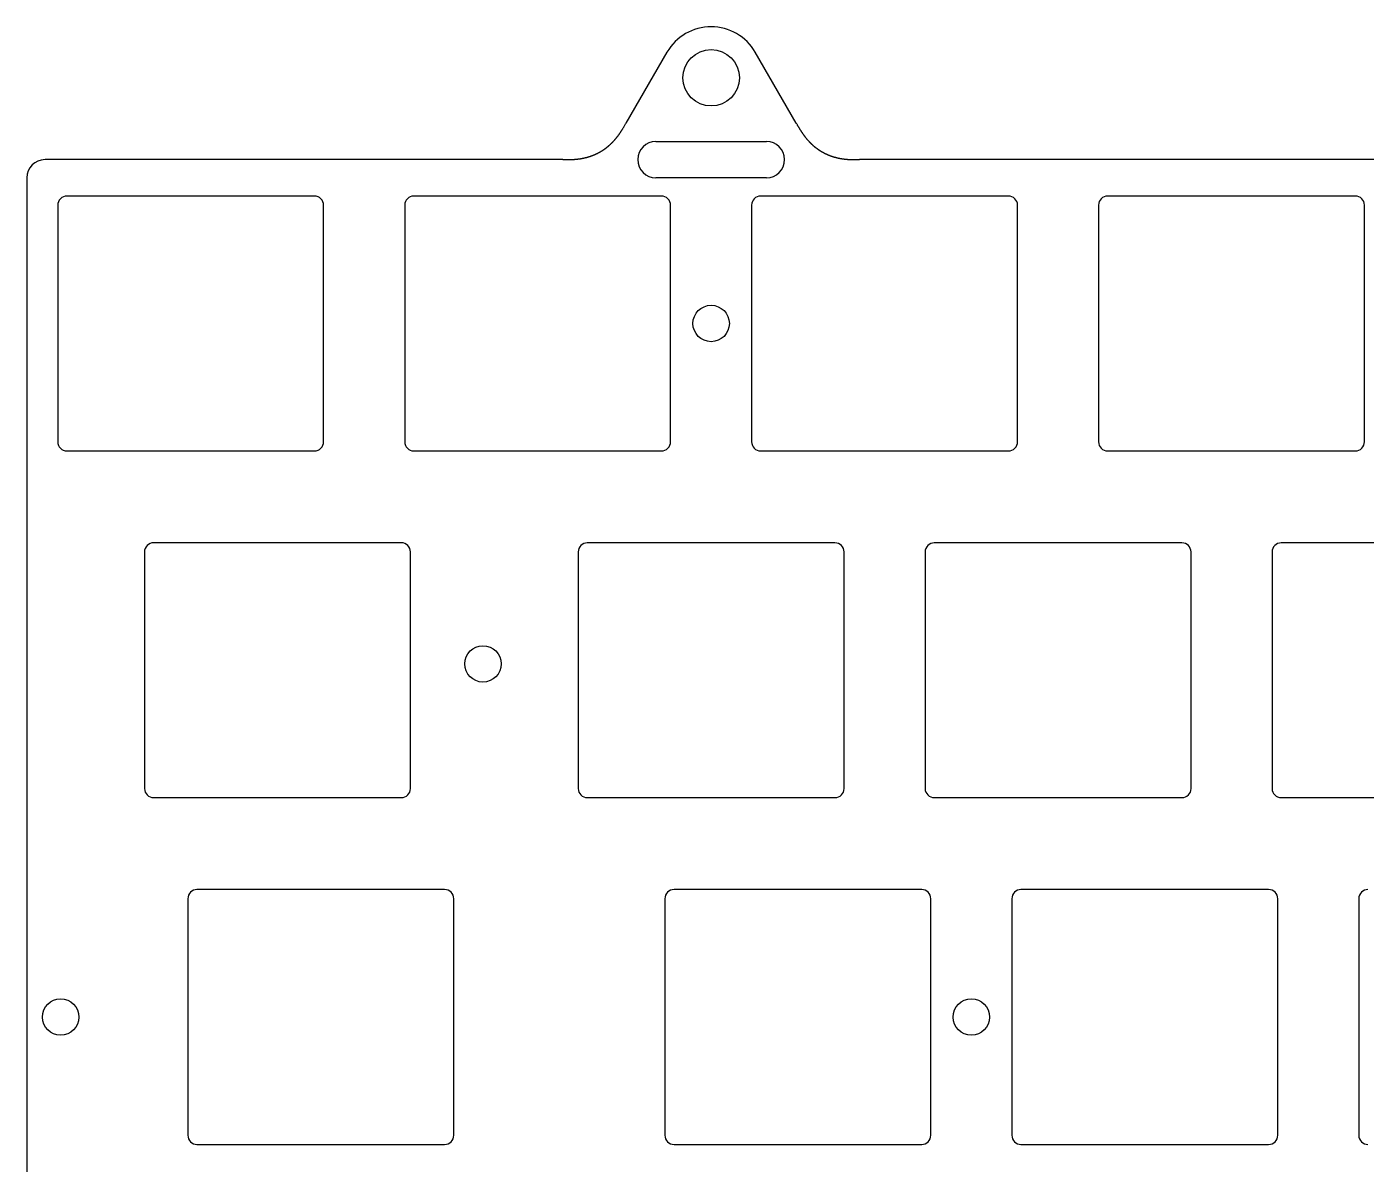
# Model space of a CAD drawing. Header units: millimetres. Extents: x -9 to 276, y -92 to 16.
# Drawn here: x -9 to 64.5, y -46.2 to 16.3 of the extents above; entities that cross this region are included whole.
import ezdxf

# ---------------------------------------------------------------- set-up
doc = ezdxf.new("R2010")
doc.units = ezdxf.units.MM
doc.layers.add('BLACK', color=7, linetype='CONTINUOUS')
doc.layers.add('Edge.Cuts', color=53, linetype='CONTINUOUS', true_color=0xc8a339)

msp = doc.modelspace()

# ---------------------------------------------------------------- linework, layer by layer
at = {"layer": 'BLACK', "linetype": 'Continuous'}
for p, q in [((-0.15625, -31.6), (-0.15625, -44.6)), ((13.94375, -31.1), (0.343751, -31.1)), ((14.44375, -44.6), (14.44375, -31.6)), ((0.343751, -45.1), (13.94375, -45.1))]:
    msp.add_line(p, q, dxfattribs=at)
at = {"layer": 'BLACK'}
for centre, radius, start, end in [((0.343751, -31.600001), 0.500001, 90, 179.99988541), ((13.94375, -31.6), 0.5, 0, 90), ((0.343751, -44.599999), 0.500001, 180.00011459, 270), ((13.94375, -44.6), 0.5, 270, 0)]:
    msp.add_arc(centre, radius, start, end, dxfattribs=at)
at = {"layer": 'Edge.Cuts', "linetype": 'CONTINUOUS'}
for p, q in [((26.150129, 14.9), (23.898462, 11)), ((33.251537, 11), (30.999871, 14.9)), ((23.44247, 10.284713), (23.453069, 10.298793)), ((23.453069, 10.298793), (23.463674, 10.313011)), ((23.463674, 10.313011), (23.474287, 10.327374)), ((23.474287, 10.327374), (23.484912, 10.341886)), ((23.484912, 10.341886), (23.495551, 10.356552)), ((23.495551, 10.356552), (23.506208, 10.371379)), ((23.506208, 10.371379), (23.516888, 10.386373)), ((23.516888, 10.386373), (23.527594, 10.401541)), ((23.527594, 10.401541), (23.538331, 10.416891)), ((23.538331, 10.416891), (23.549103, 10.43243)), ((23.549103, 10.43243), (23.559918, 10.448169)), ((23.559918, 10.448169), (23.570779, 10.464116)), ((23.570779, 10.464116), (23.581694, 10.480284)), ((23.581694, 10.480284), (23.592671, 10.496683)), ((23.592671, 10.496683), (23.603715, 10.513327)), ((23.603715, 10.513327), (23.614838, 10.530232)), ((23.614838, 10.530232), (23.626048, 10.547414)), ((23.626048, 10.547414), (23.637357, 10.564892)), ((23.637357, 10.564892), (23.648777, 10.582688)), ((23.648777, 10.582688), (23.660323, 10.600826)), ((23.660323, 10.600826), (23.672011, 10.619335)), ((23.672011, 10.619335), (23.683861, 10.638248)), ((23.683861, 10.638248), (23.695896, 10.657604)), ((23.695896, 10.657604), (23.708142, 10.67745)), ((23.708142, 10.67745), (23.720632, 10.697841)), ((23.720632, 10.697841), (23.733406, 10.718846)), ((23.733406, 10.718846), (23.746514, 10.74055)), ((23.746514, 10.74055), (23.760019, 10.763064)), ((23.760019, 10.763064), (23.774006, 10.786532)), ((23.774006, 10.786532), (23.788586, 10.811149)), ((23.788586, 10.811149), (23.803924, 10.837196)), ((23.803924, 10.837196), (23.820266, 10.865098)), ((23.820266, 10.865098), (23.838018, 10.89556)), ((23.838018, 10.89556), (23.857962, 10.929928)), ((23.857962, 10.929928), (23.882009, 10.971507)), ((23.882009, 10.971507), (23.898462, 11)), ((33.251537, 11), (33.273643, 10.961725)), ((33.273643, 10.961725), (33.295962, 10.923156)), ((33.295962, 10.923156), (33.307212, 10.903769)), ((33.307212, 10.903769), (33.318527, 10.884317)), ((33.318527, 10.884317), (33.329911, 10.864802)), ((33.329911, 10.864802), (33.341369, 10.845228)), ((33.341369, 10.845228), (33.352904, 10.825597)), ((33.352904, 10.825597), (33.36452, 10.805913)), ((33.36452, 10.805913), (33.376221, 10.786177)), ((33.376221, 10.786177), (33.388012, 10.766393)), ((33.388012, 10.766393), (33.399895, 10.746563)), ((33.399895, 10.746563), (33.411876, 10.726691)), ((33.411876, 10.726691), (33.423958, 10.706778)), ((33.423958, 10.706778), (33.436144, 10.686828)), ((33.436144, 10.686828), (33.448439, 10.666844)), ((33.448439, 10.666844), (33.454629, 10.656839)), ((33.454629, 10.656839), (33.460848, 10.646828)), ((33.460848, 10.646828), (33.467096, 10.636808)), ((33.467096, 10.636808), (33.473373, 10.626782)), ((33.473373, 10.626782), (33.479681, 10.61675)), ((33.479681, 10.61675), (33.486019, 10.606711)), ((33.486019, 10.606711), (33.492389, 10.596666)), ((33.492389, 10.596666), (33.49879, 10.586616)), ((33.49879, 10.586616), (33.505223, 10.576561)), ((33.505223, 10.576561), (33.511689, 10.566501)), ((33.511689, 10.566501), (33.518189, 10.556436)), ((33.518189, 10.556436), (33.524722, 10.546367)), ((33.524722, 10.546367), (33.531289, 10.536295)), ((33.531289, 10.536295), (33.537891, 10.526219)), ((33.537891, 10.526219), (33.544528, 10.51614)), ((33.544528, 10.51614), (33.5512, 10.506058)), ((33.5512, 10.506058), (33.557909, 10.495974)), ((33.557909, 10.495974), (33.564654, 10.485888)), ((33.564654, 10.485888), (33.571437, 10.4758)), ((33.571437, 10.4758), (33.578257, 10.465711)), ((33.578257, 10.465711), (33.585115, 10.45562)), ((33.585115, 10.45562), (33.592012, 10.445529)), ((33.592012, 10.445529), (33.598948, 10.435438)), ((33.598948, 10.435438), (33.605924, 10.425347)), ((33.605924, 10.425347), (33.61294, 10.415256)), ((33.61294, 10.415256), (33.619996, 10.405166)), ((33.619996, 10.405166), (33.627094, 10.395077)), ((33.627094, 10.395077), (33.634233, 10.384989)), ((33.634233, 10.384989), (33.641414, 10.374903)), ((33.641414, 10.374903), (33.648638, 10.36482)), ((33.648638, 10.36482), (33.655905, 10.354738)), ((33.655905, 10.354738), (33.663215, 10.34466)), ((33.663215, 10.34466), (33.67057, 10.334585)), ((33.67057, 10.334585), (33.677969, 10.324513)), ((33.677969, 10.324513), (33.685413, 10.314445)), ((33.685413, 10.314445), (33.692902, 10.304381)), ((33.692902, 10.304381), (33.700438, 10.294322)), ((22.685747, 9.556634), (22.692213, 9.561051)), ((22.692213, 9.561051), (22.698667, 9.565486)), ((22.698667, 9.565486), (22.705111, 9.569937)), ((22.705111, 9.569937), (22.711543, 9.574405)), ((22.711543, 9.574405), (22.717965, 9.57889)), ((22.717965, 9.57889), (22.724376, 9.583391)), ((22.724376, 9.583391), (22.730776, 9.58791)), ((22.730776, 9.58791), (22.737165, 9.592445)), ((22.737165, 9.592445), (22.743544, 9.596997)), ((22.743544, 9.596997), (22.749911, 9.601566)), ((22.749911, 9.601566), (22.756267, 9.606151)), ((22.756267, 9.606151), (22.762612, 9.610753)), ((22.762612, 9.610753), (22.768947, 9.615372)), ((22.768947, 9.615372), (22.77527, 9.620008)), ((22.77527, 9.620008), (22.781582, 9.62466)), ((22.781582, 9.62466), (22.787883, 9.629329)), ((22.787883, 9.629329), (22.794173, 9.634014)), ((22.794173, 9.634014), (22.800451, 9.638717)), ((22.800451, 9.638717), (22.806719, 9.643435)), ((22.806719, 9.643435), (22.812975, 9.648171)), ((22.812975, 9.648171), (22.81922, 9.652923)), ((22.81922, 9.652923), (22.825454, 9.657691)), ((22.825454, 9.657691), (22.831676, 9.662476)), ((22.831676, 9.662476), (22.837888, 9.667278)), ((22.837888, 9.667278), (22.844088, 9.672096)), ((22.844088, 9.672096), (22.850276, 9.676931)), ((22.850276, 9.676931), (22.856453, 9.681782)), ((22.856453, 9.681782), (22.862619, 9.68665)), ((22.862619, 9.68665), (22.868774, 9.691534)), ((22.868774, 9.691534), (22.874916, 9.696434)), ((22.874916, 9.696434), (22.881048, 9.701351)), ((22.881048, 9.701351), (22.887168, 9.706285)), ((22.887168, 9.706285), (22.893276, 9.711235)), ((22.893276, 9.711235), (22.899373, 9.716201)), ((22.899373, 9.716201), (22.905459, 9.721184)), ((22.905459, 9.721184), (22.911533, 9.726183)), ((22.911533, 9.726183), (22.917595, 9.731198)), ((22.917595, 9.731198), (22.923645, 9.73623)), ((22.923645, 9.73623), (22.929684, 9.741278)), ((22.929684, 9.741278), (22.935712, 9.746342)), ((22.935712, 9.746342), (22.941727, 9.751423)), ((22.941727, 9.751423), (22.947731, 9.75652)), ((22.947731, 9.75652), (22.953723, 9.761633)), ((22.953723, 9.761633), (22.959704, 9.766763)), ((22.959704, 9.766763), (22.965672, 9.771909)), ((22.965672, 9.771909), (22.971629, 9.777071)), ((22.971629, 9.777071), (22.977574, 9.782249)), ((22.977574, 9.782249), (22.983507, 9.787443)), ((22.983507, 9.787443), (22.989428, 9.792654)), ((22.989428, 9.792654), (22.995338, 9.797881)), ((22.995338, 9.797881), (23.001235, 9.803124)), ((23.001235, 9.803124), (23.00712, 9.808383)), ((23.00712, 9.808383), (23.012994, 9.813658)), ((23.012994, 9.813658), (23.018855, 9.818949)), ((23.018855, 9.818949), (23.024705, 9.824256)), ((23.024705, 9.824256), (23.030542, 9.82958)), ((23.030542, 9.82958), (23.036367, 9.83492)), ((23.036367, 9.83492), (23.036875, 9.835386)), ((23.036875, 9.835386), (23.048466, 9.846097)), ((23.048466, 9.846097), (23.060011, 9.856873)), ((23.060011, 9.856873), (23.071511, 9.867716)), ((23.071511, 9.867716), (23.082966, 9.878626)), ((23.082966, 9.878626), (23.094377, 9.889605)), ((23.094377, 9.889605), (23.105745, 9.900653)), ((23.105745, 9.900653), (23.117071, 9.911771)), ((23.117071, 9.911771), (23.128355, 9.92296)), ((23.128355, 9.92296), (23.139599, 9.934222)), ((23.139599, 9.934222), (23.150804, 9.945556)), ((23.150804, 9.945556), (23.16197, 9.956965)), ((23.16197, 9.956965), (23.173098, 9.968449)), ((23.173098, 9.968449), (23.184189, 9.98001)), ((23.184189, 9.98001), (23.195245, 9.991649)), ((23.195245, 9.991649), (23.206266, 10.003367)), ((23.206266, 10.003367), (23.217253, 10.015166)), ((23.217253, 10.015166), (23.228208, 10.027046)), ((23.228208, 10.027046), (23.239131, 10.03901)), ((23.239131, 10.03901), (23.250024, 10.051058)), ((23.250024, 10.051058), (23.260888, 10.063193)), ((23.260888, 10.063193), (23.271723, 10.075416)), ((23.271723, 10.075416), (23.282532, 10.087729)), ((23.282532, 10.087729), (23.293315, 10.100134)), ((23.293315, 10.100134), (23.304074, 10.112632)), ((23.304074, 10.112632), (23.314811, 10.125226)), ((23.314811, 10.125226), (23.325526, 10.137918)), ((23.325526, 10.137918), (23.336221, 10.15071)), ((23.336221, 10.15071), (23.346898, 10.163604)), ((23.346898, 10.163604), (23.357559, 10.176603)), ((23.357559, 10.176603), (23.368204, 10.189709)), ((23.368204, 10.189709), (23.378837, 10.202926)), ((23.378837, 10.202926), (23.389458, 10.216255)), ((23.389458, 10.216255), (23.40007, 10.229701)), ((23.40007, 10.229701), (23.410675, 10.243266)), ((23.410675, 10.243266), (23.421275, 10.256954)), ((23.421275, 10.256954), (23.431872, 10.270768)), ((23.431872, 10.270768), (23.44247, 10.284713)), ((25.543762, 10), (31.606237, 10)), ((33.700438, 10.294322), (33.70802, 10.284267)), ((33.70802, 10.284267), (33.71565, 10.274218)), ((33.71565, 10.274218), (33.723327, 10.264175)), ((33.723327, 10.264175), (33.731052, 10.254137)), ((33.731052, 10.254137), (33.738825, 10.244105)), ((33.738825, 10.244105), (33.746648, 10.234081)), ((33.746648, 10.234081), (33.75452, 10.224063)), ((33.75452, 10.224063), (33.762442, 10.214052)), ((33.762442, 10.214052), (33.770414, 10.204049)), ((33.770414, 10.204049), (33.778438, 10.194055)), ((33.778438, 10.194055), (33.786513, 10.184068)), ((33.786513, 10.184068), (33.79464, 10.17409)), ((33.79464, 10.17409), (33.802819, 10.164121)), ((33.802819, 10.164121), (33.811052, 10.154162)), ((33.811052, 10.154162), (33.819338, 10.144212)), ((33.819338, 10.144212), (33.827678, 10.134273)), ((33.827678, 10.134273), (33.836072, 10.124344)), ((33.836072, 10.124344), (33.844522, 10.114425)), ((33.844522, 10.114425), (33.853026, 10.104518)), ((33.853026, 10.104518), (33.861587, 10.094622)), ((33.861587, 10.094622), (33.870205, 10.084738)), ((33.870205, 10.084738), (33.878879, 10.074866)), ((33.878879, 10.074866), (33.887611, 10.065007)), ((33.887611, 10.065007), (33.8964, 10.055161)), ((33.8964, 10.055161), (33.905248, 10.045327)), ((33.905248, 10.045327), (33.914155, 10.035508)), ((33.914155, 10.035508), (33.923122, 10.025702)), ((33.923122, 10.025702), (33.932148, 10.01591)), ((33.932148, 10.01591), (33.941235, 10.006133)), ((33.941235, 10.006133), (33.950383, 9.996371)), ((33.950383, 9.996371), (33.959592, 9.986624)), ((33.959592, 9.986624), (33.968863, 9.976893)), ((33.968863, 9.976893), (33.978196, 9.967178)), ((33.978196, 9.967178), (33.987593, 9.957479)), ((33.987593, 9.957479), (33.997052, 9.947796)), ((33.997052, 9.947796), (34.006576, 9.938131)), ((34.006576, 9.938131), (34.016164, 9.928483)), ((34.016164, 9.928483), (34.025817, 9.918853)), ((34.025817, 9.918853), (34.035535, 9.909241)), ((34.035535, 9.909241), (34.045319, 9.899647)), ((34.045319, 9.899647), (34.055169, 9.890072)), ((34.055169, 9.890072), (34.065087, 9.880516)), ((34.065087, 9.880516), (34.075071, 9.87098)), ((34.075071, 9.87098), (34.085124, 9.861463)), ((34.085124, 9.861463), (34.095245, 9.851966)), ((34.095245, 9.851966), (34.105434, 9.84249)), ((34.105434, 9.84249), (34.115693, 9.833035)), ((34.115693, 9.833035), (34.126022, 9.823601)), ((34.126022, 9.823601), (34.136421, 9.814188)), ((34.136421, 9.814188), (34.146891, 9.804797)), ((34.146891, 9.804797), (34.157433, 9.795429)), ((34.157433, 9.795429), (34.168046, 9.786083)), ((34.168046, 9.786083), (34.178731, 9.77676)), ((34.178731, 9.77676), (34.18949, 9.76746)), ((34.18949, 9.76746), (34.200321, 9.758183)), ((34.200321, 9.758183), (34.211226, 9.748931)), ((34.211226, 9.748931), (34.222206, 9.739703)), ((34.222206, 9.739703), (34.228256, 9.734655)), ((34.228256, 9.734655), (34.234318, 9.729623)), ((34.234318, 9.729623), (34.240391, 9.724608)), ((34.240391, 9.724608), (34.246476, 9.71961)), ((34.246476, 9.71961), (34.252572, 9.714627)), ((34.252572, 9.714627), (34.258679, 9.709662)), ((34.258679, 9.709662), (34.264798, 9.704712)), ((34.264798, 9.704712), (34.270929, 9.69978)), ((34.270929, 9.69978), (34.277071, 9.694863)), ((34.277071, 9.694863), (34.283224, 9.689964)), ((34.283224, 9.689964), (34.289388, 9.68508)), ((34.289388, 9.68508), (34.295564, 9.680214)), ((34.295564, 9.680214), (34.301751, 9.675364)), ((34.301751, 9.675364), (34.307949, 9.67053)), ((34.307949, 9.67053), (34.314159, 9.665713)), ((34.314159, 9.665713), (34.32038, 9.660913)), ((34.32038, 9.660913), (34.326612, 9.656129)), ((34.326612, 9.656129), (34.332855, 9.651362)), ((34.332855, 9.651362), (34.339109, 9.646612)), ((34.339109, 9.646612), (34.345375, 9.641878)), ((34.345375, 9.641878), (34.351651, 9.637161)), ((34.351651, 9.637161), (34.357939, 9.632461)), ((34.357939, 9.632461), (34.364237, 9.627777)), ((34.364237, 9.627777), (34.370547, 9.62311)), ((34.370547, 9.62311), (34.376868, 9.61846)), ((34.376868, 9.61846), (34.383199, 9.613827)), ((34.383199, 9.613827), (34.389542, 9.60921)), ((34.389542, 9.60921), (34.395895, 9.604611)), ((34.395895, 9.604611), (34.40226, 9.600028)), ((34.40226, 9.600028), (34.408635, 9.595461)), ((34.408635, 9.595461), (34.415021, 9.590912)), ((34.415021, 9.590912), (34.421418, 9.586379)), ((34.421418, 9.586379), (34.427826, 9.581864)), ((34.427826, 9.581864), (34.434244, 9.577365)), ((34.434244, 9.577365), (34.440673, 9.572883)), ((34.440673, 9.572883), (34.447113, 9.568418)), ((34.447113, 9.568418), (34.453564, 9.56397)), ((34.453564, 9.56397), (34.460025, 9.559539)), ((20.434361, 9), (-8, 9)), ((20.434361, 9), (20.478561, 9.000006)), ((20.478561, 9.000006), (20.523122, 9.000051)), ((20.523122, 9.000051), (20.545537, 9.0001)), ((20.545537, 9.0001), (20.568041, 9.000173)), ((20.568041, 9.000173), (20.590633, 9.000275)), ((20.590633, 9.000275), (20.613313, 9.000411)), ((20.613313, 9.000411), (20.636082, 9.000585)), ((20.636082, 9.000585), (20.658937, 9.000803)), ((20.658937, 9.000803), (20.681879, 9.001069)), ((20.681879, 9.001069), (20.704908, 9.001387)), ((20.704908, 9.001387), (20.728023, 9.001764)), ((20.728023, 9.001764), (20.751223, 9.002203)), ((20.751223, 9.002203), (20.774509, 9.00271)), ((20.774509, 9.00271), (20.797879, 9.003289)), ((20.797879, 9.003289), (20.821334, 9.003945)), ((20.821334, 9.003945), (20.833093, 9.004303)), ((20.833093, 9.004303), (20.844873, 9.004683)), ((20.844873, 9.004683), (20.856673, 9.005084)), ((20.856673, 9.005084), (20.868495, 9.005507)), ((20.868495, 9.005507), (20.880337, 9.005953)), ((20.880337, 9.005953), (20.8922, 9.006423)), ((20.8922, 9.006423), (20.904084, 9.006917)), ((20.904084, 9.006917), (20.915988, 9.007436)), ((20.915988, 9.007436), (20.927913, 9.00798)), ((20.927913, 9.00798), (20.939859, 9.008549)), ((20.939859, 9.008549), (20.951824, 9.009146)), ((20.951824, 9.009146), (20.963811, 9.009769)), ((20.963811, 9.009769), (20.975817, 9.01042)), ((20.975817, 9.01042), (20.987844, 9.011099)), ((20.987844, 9.011099), (20.999891, 9.011808)), ((20.999891, 9.011808), (21.011959, 9.012545)), ((21.011959, 9.012545), (21.024046, 9.013313)), ((21.024046, 9.013313), (21.036154, 9.014112)), ((21.036154, 9.014112), (21.048282, 9.014942)), ((21.048282, 9.014942), (21.060429, 9.015804)), ((21.060429, 9.015804), (21.072597, 9.016698)), ((21.072597, 9.016698), (21.084784, 9.017625)), ((21.084784, 9.017625), (21.096992, 9.018586)), ((21.096992, 9.018586), (21.109219, 9.019582)), ((21.109219, 9.019582), (21.121465, 9.020612)), ((21.121465, 9.020612), (21.133732, 9.021678)), ((21.133732, 9.021678), (21.146018, 9.02278)), ((21.146018, 9.02278), (21.158324, 9.023919)), ((21.158324, 9.023919), (21.170649, 9.025095)), ((21.170649, 9.025095), (21.182994, 9.026309)), ((21.182994, 9.026309), (21.195358, 9.027562)), ((21.195358, 9.027562), (21.207741, 9.028854)), ((21.207741, 9.028854), (21.220144, 9.030185)), ((21.220144, 9.030185), (21.232566, 9.031557)), ((21.232566, 9.031557), (21.245007, 9.03297)), ((21.245007, 9.03297), (21.257467, 9.034424)), ((21.257467, 9.034424), (21.269947, 9.035921)), ((21.269947, 9.035921), (21.282445, 9.03746)), ((21.282445, 9.03746), (21.294963, 9.039043)), ((21.294963, 9.039043), (21.307499, 9.040669)), ((21.307499, 9.040669), (21.320055, 9.042341)), ((21.320055, 9.042341), (21.332629, 9.044057)), ((21.332629, 9.044057), (21.345222, 9.045819)), ((21.345222, 9.045819), (21.357834, 9.047627)), ((21.357834, 9.047627), (21.370464, 9.049483)), ((21.370464, 9.049483), (21.383113, 9.051386)), ((21.383113, 9.051386), (21.39578, 9.053337)), ((21.39578, 9.053337), (21.408467, 9.055337)), ((21.408467, 9.055337), (21.421171, 9.057386)), ((21.421171, 9.057386), (21.433894, 9.059485)), ((21.433894, 9.059485), (21.446636, 9.061635)), ((21.446636, 9.061635), (21.459395, 9.063836)), ((21.459395, 9.063836), (21.472173, 9.066089)), ((21.472173, 9.066089), (21.484969, 9.068394)), ((21.484969, 9.068394), (21.497784, 9.070753)), ((21.497784, 9.070753), (21.510616, 9.073164)), ((21.510616, 9.073164), (21.523466, 9.07563)), ((21.523466, 9.07563), (21.536335, 9.078151)), ((21.536335, 9.078151), (21.549221, 9.080728)), ((21.549221, 9.080728), (21.562126, 9.08336)), ((21.562126, 9.08336), (21.575048, 9.086049)), ((21.575048, 9.086049), (21.587988, 9.088795)), ((21.587988, 9.088795), (21.600945, 9.091598)), ((21.600945, 9.091598), (21.613921, 9.094461)), ((21.613921, 9.094461), (21.626914, 9.097382)), ((21.626914, 9.097382), (21.639924, 9.100363)), ((21.639924, 9.100363), (21.652952, 9.103404)), ((21.652952, 9.103404), (21.665998, 9.106506)), ((21.665998, 9.106506), (21.679061, 9.109669)), ((21.679061, 9.109669), (21.692141, 9.112894)), ((21.692141, 9.112894), (21.705239, 9.116182)), ((21.705239, 9.116182), (21.718354, 9.119534)), ((21.718354, 9.119534), (21.731486, 9.122949)), ((21.731486, 9.122949), (21.744635, 9.126428)), ((21.744635, 9.126428), (21.757802, 9.129973)), ((21.757802, 9.129973), (21.770985, 9.133583)), ((21.770985, 9.133583), (21.784186, 9.137259)), ((21.784186, 9.137259), (21.797403, 9.141002)), ((21.797403, 9.141002), (21.810637, 9.144813)), ((21.810637, 9.144813), (21.823889, 9.148692)), ((21.823889, 9.148692), (21.837157, 9.152639)), ((21.837157, 9.152639), (21.850441, 9.156656)), ((21.850441, 9.156656), (21.863743, 9.160742)), ((21.863743, 9.160742), (21.877061, 9.164899)), ((21.877061, 9.164899), (21.890396, 9.169127)), ((21.890396, 9.169127), (21.903747, 9.173427)), ((21.903747, 9.173427), (21.917114, 9.177799)), ((21.917114, 9.177799), (21.930498, 9.182244)), ((21.930498, 9.182244), (21.943899, 9.186762)), ((21.943899, 9.186762), (21.957316, 9.191354)), ((21.957316, 9.191354), (21.970749, 9.196021)), ((21.970749, 9.196021), (21.984198, 9.200763)), ((21.984198, 9.200763), (21.997663, 9.205581)), ((21.997663, 9.205581), (22.011145, 9.210476)), ((22.011145, 9.210476), (22.018542, 9.213192)), ((22.018542, 9.213192), (22.02593, 9.215925)), ((22.02593, 9.215925), (22.03331, 9.218677)), ((22.03331, 9.218677), (22.040681, 9.221447)), ((22.040681, 9.221447), (22.048044, 9.224236)), ((22.048044, 9.224236), (22.055398, 9.227042)), ((22.055398, 9.227042), (22.062744, 9.229867)), ((22.062744, 9.229867), (22.070081, 9.232709)), ((22.070081, 9.232709), (22.07741, 9.23557)), ((22.07741, 9.23557), (22.08473, 9.238449)), ((22.08473, 9.238449), (22.092041, 9.241346)), ((22.092041, 9.241346), (22.099343, 9.244261)), ((22.099343, 9.244261), (22.106637, 9.247194)), ((22.106637, 9.247194), (22.113922, 9.250146)), ((22.113922, 9.250146), (22.121199, 9.253115)), ((22.121199, 9.253115), (22.128466, 9.256102)), ((22.128466, 9.256102), (22.135725, 9.259107)), ((22.135725, 9.259107), (22.142975, 9.26213)), ((22.142975, 9.26213), (22.150216, 9.265172)), ((22.150216, 9.265172), (22.157448, 9.268231)), ((22.157448, 9.268231), (22.164671, 9.271308)), ((22.164671, 9.271308), (22.171886, 9.274403)), ((22.171886, 9.274403), (22.179091, 9.277516)), ((22.179091, 9.277516), (22.186288, 9.280647)), ((22.186288, 9.280647), (22.193475, 9.283795)), ((22.193475, 9.283795), (22.200654, 9.286962)), ((22.200654, 9.286962), (22.207823, 9.290147)), ((22.207823, 9.290147), (22.214983, 9.293349)), ((22.214983, 9.293349), (22.222134, 9.296569)), ((22.222134, 9.296569), (22.229277, 9.299807)), ((22.229277, 9.299807), (22.236409, 9.303063)), ((22.236409, 9.303063), (22.243533, 9.306337)), ((22.243533, 9.306337), (22.250648, 9.309628)), ((22.250648, 9.309628), (22.257753, 9.312937)), ((22.257753, 9.312937), (22.264849, 9.316264)), ((22.264849, 9.316264), (22.271936, 9.319609)), ((22.271936, 9.319609), (22.279014, 9.322971)), ((22.279014, 9.322971), (22.286082, 9.326351)), ((22.286082, 9.326351), (22.293141, 9.329749)), ((22.293141, 9.329749), (22.30019, 9.333165)), ((22.30019, 9.333165), (22.30723, 9.336598)), ((22.30723, 9.336598), (22.314261, 9.340049)), ((22.314261, 9.340049), (22.321282, 9.343517)), ((22.321282, 9.343517), (22.328294, 9.347003)), ((22.328294, 9.347003), (22.335296, 9.350507)), ((22.335296, 9.350507), (22.342289, 9.354029)), ((22.342289, 9.354029), (22.349272, 9.357567)), ((22.349272, 9.357567), (22.356246, 9.361124)), ((22.356246, 9.361124), (22.36321, 9.364698)), ((22.36321, 9.364698), (22.370165, 9.36829)), ((22.370165, 9.36829), (22.37711, 9.371899)), ((22.37711, 9.371899), (22.384045, 9.375526)), ((22.384045, 9.375526), (22.390971, 9.37917)), ((22.390971, 9.37917), (22.397886, 9.382831)), ((22.397886, 9.382831), (22.404793, 9.386511)), ((22.404793, 9.386511), (22.411689, 9.390207)), ((22.411689, 9.390207), (22.418576, 9.393921)), ((22.418576, 9.393921), (22.425452, 9.397653)), ((22.425452, 9.397653), (22.432319, 9.401402)), ((22.432319, 9.401402), (22.439176, 9.405168)), ((22.439176, 9.405168), (22.446024, 9.408952)), ((22.446024, 9.408952), (22.452861, 9.412753)), ((22.452861, 9.412753), (22.459689, 9.416572)), ((22.459689, 9.416572), (22.466506, 9.420407)), ((22.466506, 9.420407), (22.473314, 9.424261)), ((22.473314, 9.424261), (22.480111, 9.428131)), ((22.480111, 9.428131), (22.486899, 9.432019)), ((22.486899, 9.432019), (22.493676, 9.435924)), ((22.493676, 9.435924), (22.500443, 9.439846)), ((22.500443, 9.439846), (22.507201, 9.443786)), ((22.507201, 9.443786), (22.513948, 9.447743)), ((22.513948, 9.447743), (22.520685, 9.451717)), ((22.520685, 9.451717), (22.527412, 9.455709)), ((22.527412, 9.455709), (22.534129, 9.459717)), ((22.534129, 9.459717), (22.540835, 9.463743)), ((22.540835, 9.463743), (22.547532, 9.467786)), ((22.547532, 9.467786), (22.554217, 9.471846)), ((22.554217, 9.471846), (22.560893, 9.475924)), ((22.560893, 9.475924), (22.567559, 9.480018)), ((22.567559, 9.480018), (22.574214, 9.48413)), ((22.574214, 9.48413), (22.580859, 9.488258)), ((22.580859, 9.488258), (22.587493, 9.492404)), ((22.587493, 9.492404), (22.594117, 9.496567)), ((22.594117, 9.496567), (22.600731, 9.500747)), ((22.600731, 9.500747), (22.607334, 9.504944)), ((22.607334, 9.504944), (22.613926, 9.509158)), ((22.613926, 9.509158), (22.620508, 9.513389)), ((22.620508, 9.513389), (22.62708, 9.517637)), ((22.62708, 9.517637), (22.633641, 9.521903)), ((22.633641, 9.521903), (22.640192, 9.526185)), ((22.640192, 9.526185), (22.646732, 9.530484)), ((22.646732, 9.530484), (22.653261, 9.5348)), ((22.653261, 9.5348), (22.65978, 9.539133)), ((22.65978, 9.539133), (22.666288, 9.543483)), ((22.666288, 9.543483), (22.672785, 9.54785)), ((22.672785, 9.54785), (22.679272, 9.552233)), ((22.679272, 9.552233), (22.685747, 9.556634)), ((34.460025, 9.559539), (34.466497, 9.555124)), ((34.466497, 9.555124), (34.47298, 9.550727)), ((34.47298, 9.550727), (34.479473, 9.546347)), ((34.479473, 9.546347), (34.485977, 9.541983)), ((34.485977, 9.541983), (34.492492, 9.537637)), ((34.492492, 9.537637), (34.499017, 9.533308)), ((34.499017, 9.533308), (34.505552, 9.528995)), ((34.505552, 9.528995), (34.512098, 9.5247)), ((34.512098, 9.5247), (34.518655, 9.520422)), ((34.518655, 9.520422), (34.525222, 9.516161)), ((34.525222, 9.516161), (34.531799, 9.511917)), ((34.531799, 9.511917), (34.538387, 9.50769)), ((34.538387, 9.50769), (34.544985, 9.50348)), ((34.544985, 9.50348), (34.551593, 9.499287)), ((34.551593, 9.499287), (34.558212, 9.495111)), ((34.558212, 9.495111), (34.564841, 9.490953)), ((34.564841, 9.490953), (34.57148, 9.486812)), ((34.57148, 9.486812), (34.57813, 9.482687)), ((34.57813, 9.482687), (34.58479, 9.47858)), ((34.58479, 9.47858), (34.59146, 9.474491)), ((34.59146, 9.474491), (34.59814, 9.470418)), ((34.59814, 9.470418), (34.60483, 9.466363)), ((34.60483, 9.466363), (34.611531, 9.462325)), ((34.611531, 9.462325), (34.618241, 9.458304)), ((34.618241, 9.458304), (34.624962, 9.454301)), ((34.624962, 9.454301), (34.631693, 9.450314)), ((34.631693, 9.450314), (34.638433, 9.446346)), ((34.638433, 9.446346), (34.645184, 9.442394)), ((34.645184, 9.442394), (34.651945, 9.43846)), ((34.651945, 9.43846), (34.658716, 9.434543)), ((34.658716, 9.434543), (34.665496, 9.430643)), ((34.665496, 9.430643), (34.672287, 9.426761)), ((34.672287, 9.426761), (34.679087, 9.422896)), ((34.679087, 9.422896), (34.685898, 9.419049)), ((34.685898, 9.419049), (34.692718, 9.415219)), ((34.692718, 9.415219), (34.699548, 9.411406)), ((34.699548, 9.411406), (34.706387, 9.407611)), ((34.706387, 9.407611), (34.713237, 9.403834)), ((34.713237, 9.403834), (34.720096, 9.400073)), ((34.720096, 9.400073), (34.726965, 9.396331)), ((34.726965, 9.396331), (34.733844, 9.392606)), ((34.733844, 9.392606), (34.740732, 9.388898)), ((34.740732, 9.388898), (34.74763, 9.385208)), ((34.74763, 9.385208), (34.754538, 9.381535)), ((34.754538, 9.381535), (34.761455, 9.37788)), ((34.761455, 9.37788), (34.768382, 9.374242)), ((34.768382, 9.374242), (34.775318, 9.370622)), ((34.775318, 9.370622), (34.782264, 9.36702)), ((34.782264, 9.36702), (34.789219, 9.363435)), ((34.789219, 9.363435), (34.796184, 9.359868)), ((34.796184, 9.359868), (34.803158, 9.356319)), ((34.803158, 9.356319), (34.810142, 9.352787)), ((34.810142, 9.352787), (34.817135, 9.349273)), ((34.817135, 9.349273), (34.824137, 9.345776)), ((34.824137, 9.345776), (34.831149, 9.342297)), ((34.831149, 9.342297), (34.83817, 9.338836)), ((34.83817, 9.338836), (34.845201, 9.335392)), ((34.845201, 9.335392), (34.852241, 9.331967)), ((34.852241, 9.331967), (34.85929, 9.328559)), ((34.85929, 9.328559), (34.866348, 9.325169)), ((34.866348, 9.325169), (34.873415, 9.321796)), ((34.873415, 9.321796), (34.880492, 9.318441)), ((34.880492, 9.318441), (34.887578, 9.315104)), ((34.887578, 9.315104), (34.894673, 9.311785)), ((34.894673, 9.311785), (34.901777, 9.308484)), ((34.901777, 9.308484), (34.90889, 9.305201)), ((34.90889, 9.305201), (34.916012, 9.301935)), ((34.916012, 9.301935), (34.923144, 9.298687)), ((34.923144, 9.298687), (34.930284, 9.295457)), ((34.930284, 9.295457), (34.937433, 9.292245)), ((34.937433, 9.292245), (34.944591, 9.289051)), ((34.944591, 9.289051), (34.951759, 9.285875)), ((34.951759, 9.285875), (34.958935, 9.282717)), ((34.958935, 9.282717), (34.96612, 9.279577)), ((34.96612, 9.279577), (34.973314, 9.276454)), ((34.973314, 9.276454), (34.980516, 9.27335)), ((34.980516, 9.27335), (34.987728, 9.270263)), ((34.987728, 9.270263), (34.994948, 9.267195)), ((34.994948, 9.267195), (35.002177, 9.264145)), ((35.002177, 9.264145), (35.009415, 9.261112)), ((35.009415, 9.261112), (35.016662, 9.258098)), ((35.016662, 9.258098), (35.023917, 9.255101)), ((35.023917, 9.255101), (35.031181, 9.252123)), ((35.031181, 9.252123), (35.038454, 9.249163)), ((35.038454, 9.249163), (35.045735, 9.246221)), ((35.045735, 9.246221), (35.053025, 9.243297)), ((35.053025, 9.243297), (35.060323, 9.240391)), ((35.060323, 9.240391), (35.067631, 9.237503)), ((35.067631, 9.237503), (35.074946, 9.234633)), ((35.074946, 9.234633), (35.08227, 9.231782)), ((35.08227, 9.231782), (35.089603, 9.228948)), ((35.089603, 9.228948), (35.096944, 9.226133)), ((35.096944, 9.226133), (35.104293, 9.223336)), ((35.104293, 9.223336), (35.111651, 9.220557)), ((35.111651, 9.220557), (35.119017, 9.217797)), ((35.119017, 9.217797), (35.126392, 9.215054)), ((35.126392, 9.215054), (35.133775, 9.21233)), ((35.133775, 9.21233), (35.141166, 9.209625)), ((35.141166, 9.209625), (35.148566, 9.206937)), ((35.148566, 9.206937), (35.155974, 9.204268)), ((35.155974, 9.204268), (35.16339, 9.201617)), ((35.16339, 9.201617), (35.170814, 9.198984)), ((35.170814, 9.198984), (35.178247, 9.196369)), ((35.178247, 9.196369), (35.185687, 9.193773)), ((35.185687, 9.193773), (35.193136, 9.191196)), ((35.193136, 9.191196), (35.200593, 9.188636)), ((35.200593, 9.188636), (35.208058, 9.186095)), ((35.208058, 9.186095), (35.215531, 9.183572)), ((35.215531, 9.183572), (35.223013, 9.181068)), ((35.223013, 9.181068), (35.230502, 9.178582)), ((35.230502, 9.178582), (35.237999, 9.176115)), ((35.237999, 9.176115), (35.245504, 9.173666)), ((35.245504, 9.173666), (35.253017, 9.171235)), ((35.253017, 9.171235), (35.260539, 9.168823)), ((35.260539, 9.168823), (35.268068, 9.16643)), ((35.268068, 9.16643), (35.275604, 9.164055)), ((35.275604, 9.164055), (35.27626, 9.163849)), ((35.27626, 9.163849), (35.291331, 9.159166)), ((35.291331, 9.159166), (35.306436, 9.154556)), ((35.306436, 9.154556), (35.321576, 9.150018)), ((35.321576, 9.150018), (35.336753, 9.145553)), ((35.336753, 9.145553), (35.351966, 9.14116)), ((35.351966, 9.14116), (35.367218, 9.136839)), ((35.367218, 9.136839), (35.382509, 9.13259)), ((35.382509, 9.13259), (35.397842, 9.128412)), ((35.397842, 9.128412), (35.413216, 9.124305)), ((35.413216, 9.124305), (35.428635, 9.120269)), ((35.428635, 9.120269), (35.444098, 9.116303)), ((35.444098, 9.116303), (35.459608, 9.112408)), ((35.459608, 9.112408), (35.475166, 9.108583)), ((35.475166, 9.108583), (35.490773, 9.104828)), ((35.490773, 9.104828), (35.506431, 9.101143)), ((35.506431, 9.101143), (35.522143, 9.097527)), ((35.522143, 9.097527), (35.537909, 9.09398)), ((35.537909, 9.09398), (35.553731, 9.090502)), ((35.553731, 9.090502), (35.569612, 9.087093)), ((35.569612, 9.087093), (35.585553, 9.083752)), ((35.585553, 9.083752), (35.601556, 9.08048)), ((35.601556, 9.08048), (35.617624, 9.077276)), ((35.617624, 9.077276), (35.633759, 9.074139)), ((35.633759, 9.074139), (35.649962, 9.071071)), ((35.649962, 9.071071), (35.666237, 9.06807)), ((35.666237, 9.06807), (35.682586, 9.065136)), ((35.682586, 9.065136), (35.699012, 9.06227)), ((35.699012, 9.06227), (35.715517, 9.05947)), ((35.715517, 9.05947), (35.732104, 9.056737)), ((35.732104, 9.056737), (35.748778, 9.054071)), ((35.748778, 9.054071), (35.76554, 9.051471)), ((35.76554, 9.051471), (35.782394, 9.048938)), ((35.782394, 9.048938), (35.799344, 9.04647)), ((35.799344, 9.04647), (35.816394, 9.044069)), ((35.816394, 9.044069), (35.833549, 9.041733)), ((35.833549, 9.041733), (35.850811, 9.039462)), ((35.850811, 9.039462), (35.868186, 9.037257)), ((35.868186, 9.037257), (35.885679, 9.035118)), ((35.885679, 9.035118), (35.903296, 9.033043)), ((35.903296, 9.033043), (35.921041, 9.031033)), ((35.921041, 9.031033), (35.93892, 9.029088)), ((35.93892, 9.029088), (35.956941, 9.027208)), ((35.956941, 9.027208), (35.975111, 9.025391)), ((35.975111, 9.025391), (35.993436, 9.02364)), ((35.993436, 9.02364), (36.011925, 9.021952)), ((36.011925, 9.021952), (36.030586, 9.020328)), ((36.030586, 9.020328), (36.04943, 9.018769)), ((36.04943, 9.018769), (36.068468, 9.017272)), ((36.068468, 9.017272), (36.087709, 9.01584)), ((36.087709, 9.01584), (36.107168, 9.014471)), ((36.107168, 9.014471), (36.126858, 9.013165)), ((36.126858, 9.013165), (36.146795, 9.011922)), ((36.146795, 9.011922), (36.166996, 9.010742)), ((36.166996, 9.010742), (36.187482, 9.009624)), ((36.187482, 9.009624), (36.208272, 9.00857)), ((36.208272, 9.00857), (36.229394, 9.007577)), ((36.229394, 9.007577), (36.250875, 9.006648)), ((36.250875, 9.006648), (36.272749, 9.00578)), ((36.272749, 9.00578), (36.295053, 9.004974)), ((36.295053, 9.004974), (36.317833, 9.00423)), ((36.317833, 9.00423), (36.341143, 9.003547)), ((36.341143, 9.003547), (36.365048, 9.002926)), ((36.365048, 9.002926), (36.389625, 9.002365)), ((36.389625, 9.002365), (36.414976, 9.001866)), ((36.414976, 9.001866), (36.441227, 9.001427)), ((36.441227, 9.001427), (36.468544, 9.001048)), ((36.468544, 9.001048), (36.497153, 9.00073)), ((36.497153, 9.00073), (36.52738, 9.00047)), ((36.52738, 9.00047), (36.559715, 9.000269)), ((36.559715, 9.000269), (36.594972, 9.000126)), ((36.594972, 9.000126), (36.634709, 9.000038)), ((36.634709, 9.000038), (36.682742, 9.000003)), ((36.682742, 9.000003), (36.715638, 9)), ((125.209361, 9), (36.715638, 9)), ((-9, 8), (-9, -84.2)), ((31.606237, 8), (25.543762, 8)), ((6.8, 7), (-6.8, 7)), ((25.85, 7), (12.25, 7)), ((44.9, 7), (31.3, 7)), ((63.95, 7), (50.35, 7)), ((-7.3, 6.5), (-7.3, -6.5)), ((7.3, -6.5), (7.3, 6.5)), ((11.75, 6.5), (11.75, -6.5)), ((26.35, -6.5), (26.35, 6.5)), ((30.8, 6.5), (30.8, -6.5)), ((45.4, -6.5), (45.4, 6.5)), ((49.85, 6.5), (49.85, -6.5)), ((64.45, -6.5), (64.45, 6.5)), ((-6.8, -7), (6.8, -7)), ((12.25, -7), (25.85, -7)), ((31.3, -7), (44.9, -7)), ((50.35, -7), (63.95, -7)), ((11.5625, -12.05), (-2.0375, -12.05)), ((35.375, -12.05), (21.775, -12.05)), ((54.425, -12.05), (40.825, -12.05)), ((73.475, -12.05), (59.875, -12.05)), ((-2.5375, -12.55), (-2.5375, -25.55)), ((12.0625, -25.55), (12.0625, -12.55)), ((21.275, -12.55), (21.275, -25.55)), ((35.875, -25.55), (35.875, -12.55)), ((40.325, -12.55), (40.325, -25.55)), ((54.925, -25.55), (54.925, -12.55)), ((59.375, -12.55), (59.375, -25.55)), ((-2.0375, -26.05), (11.5625, -26.05)), ((21.775, -26.05), (35.375, -26.05)), ((40.825, -26.05), (54.425, -26.05)), ((59.875, -26.05), (73.475, -26.05)), ((26.0375, -31.6), (26.0375, -44.6)), ((40.1375, -31.1), (26.5375, -31.1)), ((40.6375, -44.6), (40.6375, -31.6)), ((45.0875, -31.6), (45.0875, -44.6)), ((59.1875, -31.1), (45.5875, -31.1)), ((59.6875, -44.6), (59.6875, -31.6)), ((64.1375, -31.6), (64.1375, -44.6)), ((26.5375, -45.1), (40.1375, -45.1)), ((45.5875, -45.1), (59.1875, -45.1))]:
    msp.add_line(p, q, dxfattribs=at)
at = {"layer": 'Edge.Cuts'}
for centre, radius in [((28.575, 13.5), 1.55), ((28.575, 0), 1), ((16.04875, -18.7), 1), ((-7.14375, -38.1), 1), ((42.8625, -38.1), 1)]:
    msp.add_circle(centre, radius, dxfattribs=at)
for centre, radius, start, end in [((28.575, 13.5), 2.8, 30.00000134, 149.99999866), ((25.5438, 8.999999), 0.999999, -269.99782276, -90.00217724), ((31.6062, 8.999999), 1.000001, -89.99788005, 89.99788006), ((-8, 7.999999), 1, 90, 179.9999427), ((-6.799961, 6.500043), 0.500039, -269.99553128, -179.99507295), ((6.800044, 6.50005), 0.49995, -0.00573015, 90.00504253), ((12.250141, 6.499941), 0.500141, 90.01615285, 179.993241), ((25.850003, 6.500009), 0.499991, -0.00103134, 90.00034378), ((31.30014, 6.49994), 0.50014, 90.01603826, 179.99312643), ((44.9, 6.5), 0.5, 0, 90), ((50.3501, 6.4999), 0.5001, 90.01145499, 179.98854314), ((63.95, 6.5), 0.5, 0, 90), ((-6.799962, -6.499956), 0.500044, -179.99495842, -90.0043541), ((6.800139, -6.500057), 0.499861, -90.01593266, 0.00653354), ((12.250043, -6.499951), 0.500049, -179.99438556, -90.00492695), ((25.850139, -6.500057), 0.499861, -90.01593266, 0.00653354), ((31.3, -6.5), 0.5, -180, -90), ((44.9001, -6.5001), 0.4999, -90.01146333, 0.01146145), ((50.35, -6.5), 0.5, -180, -90), ((63.9501, -6.5001), 0.4999, -90.01146333, 0.01146145), ((-2.037461, -12.549957), 0.500039, -269.99553128, -179.99507295), ((11.562544, -12.54995), 0.49995, -0.00573015, 90.00504253), ((21.775141, -12.550059), 0.500141, 90.01615285, 179.993241), ((35.375, -12.55), 0.5, 0, 90), ((40.82514, -12.55006), 0.50014, 90.01603826, 179.99312643), ((54.425, -12.55), 0.5, 0, 90), ((59.8751, -12.5501), 0.5001, 90.01145499, 179.98854314), ((-2.037462, -25.549956), 0.500044, -179.99495842, -90.0043541), ((11.562639, -25.550057), 0.499861, -90.01593266, 0.00653354), ((21.775006, -25.549988), 0.500012, -179.99862493, -90.00068753), ((35.37514, -25.55006), 0.49986, -90.01604738, 0.00687742), ((40.825, -25.55), 0.5, -180, -90), ((54.4251, -25.5501), 0.4999, -90.01146333, 0.01146145), ((59.875, -25.55), 0.5, -180, -90), ((26.537641, -31.600059), 0.500141, 90.01615285, 179.993241), ((40.1375, -31.6), 0.5, 0, 90), ((45.5876, -31.6001), 0.5001, 90.01145499, 179.98854314), ((59.1875, -31.6), 0.5, 0, 90), ((64.6376, -31.6001), 0.5001, 90.01145499, 179.98854314), ((26.537506, -44.599988), 0.500012, -179.99862493, -90.00068753), ((40.13764, -44.60006), 0.49986, -90.01604738, 0.00687742), ((45.5875, -44.6), 0.5, -180, -90), ((59.1876, -44.6001), 0.4999, -90.01146333, 0.01146145), ((64.6375, -44.6), 0.5, -180, -90)]:
    msp.add_arc(centre, radius, start, end, dxfattribs=at)

doc.saveas('drawing.dxf')
